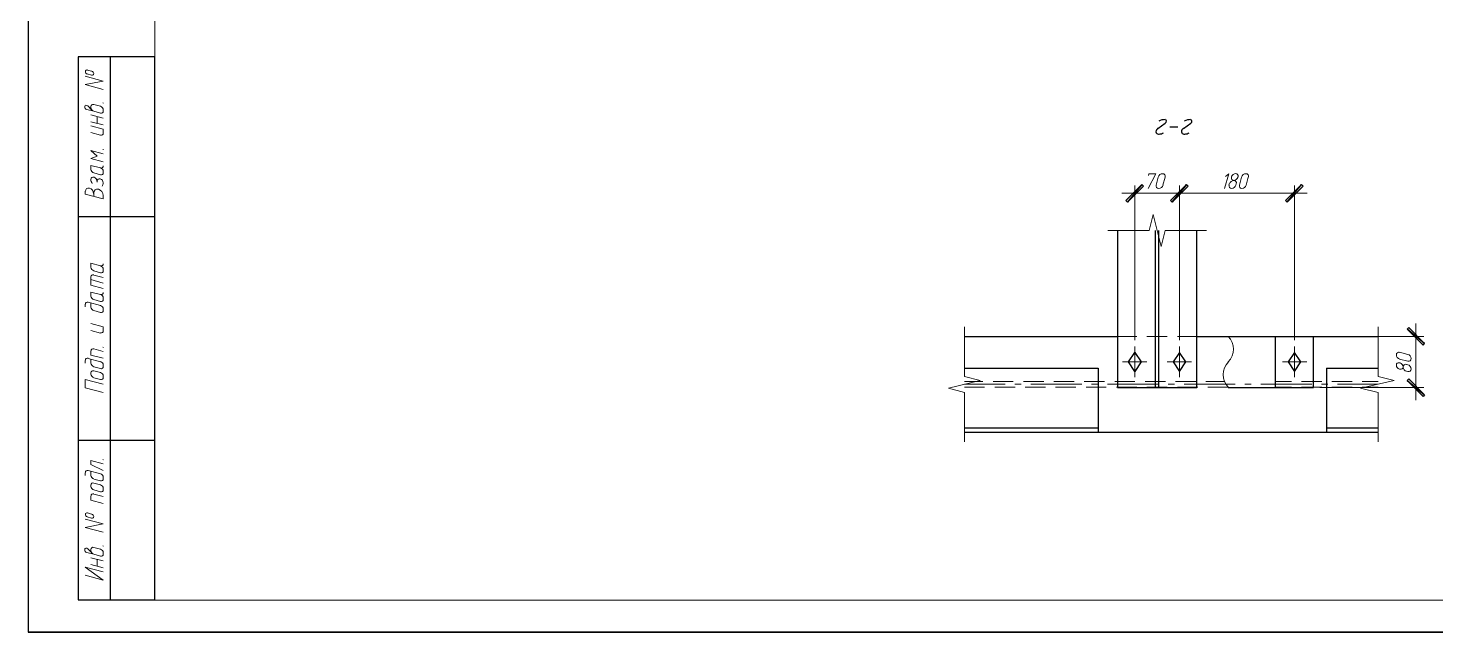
# Model space of a CAD drawing. Header units: millimetres. Extents: x -678 to 5260, y -935 to 3264.
# Drawn here: x -678 to 1525, y -935 to 10 of the extents above; entities that cross this region are included whole.
import ezdxf
from ezdxf.xclip import XClip

# ---------------------------------------------------------------- set-up
doc = ezdxf.new("R2010")
doc.units = ezdxf.units.MM
doc.header["$MEASUREMENT"] = 0
doc.header["$XCLIPFRAME"] = 2
doc.layers.get('0').update_dxf_attribs({"linetype": 'CONTINUOUS'})

# ---------------------------------------------------------------- blocks, each defined once
blk = doc.blocks.new('MF28AFDB0')
at = {"color": 7, "linetype": 'Continuous', "lineweight": -2, "true_color": 0x000007}
blk.add_lwpolyline([(0.93, 0.58), (592.99, 0.58), (592.99, 419.2), (0.93, 419.2)], close=True, dxfattribs=at)

msp = doc.modelspace()

# ---------------------------------------------------------------- hatches: boundary and pattern name
at = {"true_color": 0x000007}
h = msp.add_hatch(color=7, dxfattribs=at)
h.paths.add_polyline_path([(544.7388, 8.48692), (544.34168, 8.48692)])
h.paths.add_polyline_path([(544.7388, 8.48692), (544.34168, 8.48692)])
h = msp.add_hatch(color=7, dxfattribs=at)
h.paths.add_polyline_path([(545.20209, 10.17464), (544.87117, 10.17464)])
h.paths.add_polyline_path([(544.87117, 10.17464), (545.20209, 10.17464)])
h = msp.add_hatch(color=7, dxfattribs=at)
h.paths.add_polyline_path([(545.20209, 10.14155), (544.90426, 10.14155)])
h.paths.add_polyline_path([(544.90426, 10.14155), (545.20209, 10.14155)])
h = msp.add_hatch(color=7, dxfattribs=at)
h.paths.add_polyline_path([(545.20209, 9.9099), (545.20209, 9.87681)])
h.paths.add_polyline_path([(545.20209, 9.9099), (545.20209, 9.87681)])
h.paths.add_polyline_path([(545.20209, 9.87681), (545.20209, 9.9099)])
h = msp.add_hatch(color=7, dxfattribs=at)
h.paths.add_polyline_path([(545.26828, 9.18186), (545.76467, 9.18186)])
h.paths.add_polyline_path([(545.76467, 9.18186), (545.26828, 9.18186)])
h = msp.add_hatch(color=7, dxfattribs=at)
h.paths.add_polyline_path([(545.43374, 8.48692), (546.0956, 8.48692)])
h.paths.add_polyline_path([(546.0956, 8.48692), (545.43374, 8.48692)])
h = msp.add_hatch(color=7, dxfattribs=at)
h.paths.add_polyline_path([(545.76467, 9.31423), (545.53302, 9.31423)])
h.paths.add_polyline_path([(545.53302, 9.31423), (545.76467, 9.31423)])
h = msp.add_hatch(color=7, dxfattribs=at)
h.paths.add_polyline_path([(545.73158, 8.95021), (545.76467, 8.95021)])
h.paths.add_polyline_path([(545.76467, 8.95021), (545.73158, 8.95021)])
h = msp.add_hatch(color=7, dxfattribs=at)
h.paths.add_polyline_path([(546.0956, 8.48692), (546.29415, 8.48692)])
h.paths.add_polyline_path([(546.29415, 8.48692), (546.0956, 8.48692)])
h = msp.add_hatch(color=7, dxfattribs=at)
h.paths.add_polyline_path([(546.26106, 8.22217), (546.29415, 8.22217)])
h.paths.add_polyline_path([(546.29415, 8.22217), (546.26106, 8.22217)])
h = msp.add_hatch(color=7, dxfattribs=at)
h.paths.add_polyline_path([(546.85673, 7.82506), (546.62508, 7.82506)])
h.paths.add_polyline_path([(546.62508, 7.82506), (546.85673, 7.82506)])
h.paths.add_polyline_path([(546.85673, 7.82506), (546.62508, 7.82506)])
h.paths.add_polyline_path([(546.85673, 7.82506), (546.62508, 7.82506)])
h = msp.add_hatch(color=7, dxfattribs=at)
h.paths.add_polyline_path([(546.82364, 7.59341), (546.85673, 7.59341)])
h.paths.add_polyline_path([(546.85673, 7.59341), (546.82364, 7.59341)])
h = msp.add_hatch(color=7, dxfattribs=at)
h.paths.add_polyline_path([(547.38621, 7.59341), (547.18766, 7.59341)])
h.paths.add_polyline_path([(547.18766, 7.59341), (547.38621, 7.59341)])
h = msp.add_hatch(color=7, dxfattribs=at)
h.paths.add_polyline_path([(547.18766, 7.59341), (547.38621, 7.59341)])
h.paths.add_polyline_path([(547.38621, 7.59341), (547.18766, 7.59341)])
h = msp.add_hatch(color=7, dxfattribs=at)
h.paths.add_polyline_path([(547.18766, 7.59341), (547.38621, 7.59341)])
h.paths.add_polyline_path([(547.38621, 7.59341), (547.18766, 7.59341)])
h = msp.add_hatch(color=7, dxfattribs=at)
h.paths.add_polyline_path([(547.94879, 9.4797), (547.71714, 9.4797)])
h.paths.add_polyline_path([(547.71714, 9.4797), (547.94879, 9.4797)])
h = msp.add_hatch(color=7, dxfattribs=at)
h.paths.add_polyline_path([(547.94879, 7.82506), (547.71714, 7.82506)])
h.paths.add_polyline_path([(547.71714, 7.82506), (547.94879, 7.82506)])
h = msp.add_hatch(color=7, dxfattribs=at)
h.paths.add_polyline_path([(547.71714, 7.79197), (548.8092, 7.79197)])
h.paths.add_polyline_path([(548.8092, 7.79197), (547.71714, 7.79197)])
h = msp.add_hatch(color=7, dxfattribs=at)
h.paths.add_polyline_path([(547.75023, 7.59341), (547.71714, 7.59341)])
h.paths.add_polyline_path([(547.75023, 7.59341), (547.71714, 7.59341)])
h = msp.add_hatch(color=7, dxfattribs=at)
h.paths.add_polyline_path([(547.71714, 7.59341), (547.75023, 7.59341)])
h.paths.add_polyline_path([(547.75023, 7.59341), (547.71714, 7.59341)])
h.paths.add_polyline_path([(547.75023, 7.59341), (547.71714, 7.59341)])
h.paths.add_polyline_path([(547.71714, 7.59341), (547.75023, 7.59341)])
h.paths.add_polyline_path([(547.75023, 7.59341), (547.71714, 7.59341)])
h = msp.add_hatch(color=7, dxfattribs=at)
h.paths.add_polyline_path([(548.27971, 8.42073), (548.97466, 8.42073)])
h.paths.add_polyline_path([(548.97466, 8.42073), (548.27971, 8.42073)])
h = msp.add_hatch(color=7, dxfattribs=at)
h.paths.add_polyline_path([(548.97466, 8.42073), (548.27971, 8.42073)])
h.paths.add_polyline_path([(548.97466, 8.42073), (548.27971, 8.42073)])
for points in [[(548.27971, 8.22217), (548.31281, 8.22217)], [(549.37177, 9.87681), (549.37177, 9.9099)]]:
    msp.add_hatch(color=7, dxfattribs=at).paths.add_polyline_path(points)
h = msp.add_hatch(color=7, dxfattribs=at)
h.paths.add_polyline_path([(549.04085, 9.34733), (548.8092, 9.34733)])
h.paths.add_polyline_path([(548.8092, 9.34733), (549.04085, 9.34733)])
h = msp.add_hatch(color=7, dxfattribs=at)
h.paths.add_polyline_path([(549.04085, 9.31423), (548.8092, 9.31423)])
h.paths.add_polyline_path([(548.8092, 9.31423), (549.04085, 9.31423)])
h = msp.add_hatch(color=7, dxfattribs=at)
h.paths.add_polyline_path([(548.8092, 9.31423), (549.04085, 9.31423)])
h.paths.add_polyline_path([(549.04085, 9.31423), (548.8092, 9.31423)])
h = msp.add_hatch(color=7, dxfattribs=at)
h.paths.add_polyline_path([(548.8092, 9.18186), (549.2725, 9.18186)])
h.paths.add_polyline_path([(549.2725, 9.18186), (548.8092, 9.18186)])
h = msp.add_hatch(color=7, dxfattribs=at)
h.paths.add_polyline_path([(548.8092, 9.18186), (549.2725, 9.18186)])
h.paths.add_polyline_path([(549.2725, 9.18186), (548.8092, 9.18186)])
h = msp.add_hatch(color=7, dxfattribs=at)
h.paths.add_polyline_path([(548.84229, 8.95021), (548.8092, 8.95021)])
h.paths.add_polyline_path([(548.84229, 8.95021), (548.8092, 8.95021)])
h = msp.add_hatch(color=7, dxfattribs=at)
h.paths.add_polyline_path([(549.50414, 9.31423), (549.07394, 9.31423)])
h.paths.add_polyline_path([(549.07394, 9.31423), (549.50414, 9.31423)])
h = msp.add_hatch(color=7, dxfattribs=at)
h.paths.add_polyline_path([(549.7027, 10.17464), (549.37177, 10.17464)])
h.paths.add_polyline_path([(549.37177, 10.17464), (549.7027, 10.17464)])
h = msp.add_hatch(color=7, dxfattribs=at)
h.paths.add_polyline_path([(549.66961, 10.14155), (549.37177, 10.14155)])
h.paths.add_polyline_path([(549.37177, 10.14155), (549.66961, 10.14155)])
h = msp.add_hatch(color=7, dxfattribs=at)
h.paths.add_polyline_path([(549.37177, 9.9099), (549.37177, 9.87681)])
h.paths.add_polyline_path([(549.37177, 9.9099), (549.37177, 9.87681)])
h = msp.add_hatch(color=7, dxfattribs=at)
h.paths.add_polyline_path([(549.37177, 9.87681), (549.37177, 9.9099)])
h.paths.add_polyline_path([(549.37177, 9.87681), (549.37177, 9.9099)])
h.paths.add_polyline_path([(549.37177, 9.87681), (549.37177, 9.9099)])
h = msp.add_hatch(color=7, dxfattribs=at)
h.paths.add_polyline_path([(550.26528, 9.97609), (549.96744, 9.97609)])
h.paths.add_polyline_path([(550.26528, 9.97609), (549.96744, 9.97609)])
h = msp.add_hatch(color=7, dxfattribs=at)
h.paths.add_polyline_path([(1067.16657, -237.12002), (1064.67694, -234.46442), (1042.2703, -262.18226)])
h.paths.add_polyline_path([(1064.67694, -234.46442), (1042.2703, -262.18226), (1039.6147, -259.36068)])
h = msp.add_hatch(color=7, dxfattribs=at)
h.paths.add_polyline_path([(1109.6562, -259.36068), (1112.14582, -262.18226), (1134.55246, -234.46442)])
h.paths.add_polyline_path([(1112.14582, -262.18226), (1134.55246, -234.46442), (1137.20806, -237.12002)])
h = msp.add_hatch(color=7, dxfattribs=at)
h.paths.add_polyline_path([(1137.20806, -237.12002), (1134.55246, -234.46442), (1112.14582, -262.18226)])
h.paths.add_polyline_path([(1134.55246, -234.46442), (1112.14582, -262.18226), (1109.6562, -259.36068)])
h = msp.add_hatch(color=7, dxfattribs=at)
h.paths.add_polyline_path([(1289.57321, -259.36068), (1292.22881, -262.18226), (1314.63545, -234.46442)])
h.paths.add_polyline_path([(1292.22881, -262.18226), (1314.63545, -234.46442), (1317.29105, -237.12002)])
h = msp.add_hatch(color=7, dxfattribs=at)
h.paths.add_polyline_path([(1504.67694, -486.08267), (1507.16657, -483.42707), (1479.6147, -461.02043)])
h.paths.add_polyline_path([(1507.16657, -483.42707), (1479.6147, -461.02043), (1482.2703, -458.36483)])
h = msp.add_hatch(color=7, dxfattribs=at)
h.paths.add_polyline_path([(1482.2703, -538.36483), (1479.6147, -541.02043), (1507.16657, -563.42707)])
h.paths.add_polyline_path([(1479.6147, -541.02043), (1507.16657, -563.42707), (1504.67694, -566.08267)])

# ---------------------------------------------------------------- linework, layer by layer
at = {"color": 7, "linetype": 'Continuous', "lineweight": 20, "true_color": 0x000007}
msp.add_lwpolyline([(-479.88737, -884.75487), (5209.40723, -884.75487), (5209.40723, 3214.83019), (-479.88737, 3214.83019)], close=True, dxfattribs=at)
at = {"color": 7, "linetype": 'Continuous', "lineweight": 25, "true_color": 0x000007}
for points in [[(-599.88737, -884.5889), (-479.88737, -884.5889), (-479.88737, -34.79637), (-599.88737, -34.79637)], [(1053.39064, -527.2445), (1043.43213, -512.14077), (1053.39064, -497.36898), (1063.34914, -512.14077)], [(1123.43213, -527.2445), (1133.39064, -512.14077), (1123.43213, -497.36898), (1113.47362, -512.14077)], [(1303.34914, -527.2445), (1313.47362, -512.14077), (1303.34914, -497.36898), (1293.39064, -512.14077)]]:
    msp.add_lwpolyline(points, close=True, dxfattribs=at)
for points in [[(-549.92887, -34.79637), (-549.92887, -884.5889), (-549.92887, -884.5889)], [(1089.73918, -146.82956), (1101.19147, -138.69678), (1101.19147, -138.69678)], [(1108.3284, -144.17396), (1120.9425, -144.17396), (1120.9425, -144.17396)], [(1129.57321, -146.82956), (1141.02549, -138.69678), (1141.02549, -138.69678)], [(1090.40308, -155.46027), (1091.56491, -155.46027), (1091.56491, -155.46027)], [(1130.40308, -155.46027), (1131.73089, -155.46027), (1131.73089, -155.46027)], [(-599.88737, -284.5889), (-479.88737, -284.5889), (-479.88737, -284.5889)], [(1026.33669, -306.49761), (1026.33669, -552.30674), (1150.48607, -552.30674), (1150.48607, -306.49761)], [(1085.92176, -552.30674), (1085.92176, -306.49761), (1085.92176, -306.49761)], [(1090.90101, -552.30674), (1090.90101, -306.49761), (1090.90101, -306.49761)], [(787.00059, -472.30674), (1026.33669, -472.30674), (1026.33669, -472.30674)], [(1150.48607, -472.30674), (1434.46947, -472.30674), (1434.46947, -472.30674)], [(1199.78068, -472.30674), (1333.39064, -472.30674), (1333.39064, -472.30674)], [(1273.47362, -552.30674), (1273.47362, -472.30674), (1273.47362, -472.30674)], [(1333.39064, -552.30674), (1333.39064, -472.30674), (1333.39064, -472.30674)], [(787.00059, -522.09927), (996.46118, -522.09927), (996.46118, -522.09927)], [(996.46118, -522.09927), (996.46118, -622.18226), (996.46118, -622.18226)], [(1353.30765, -522.09927), (1434.46947, -522.09927), (1434.46947, -522.09927)], [(1353.30765, -522.09927), (1353.30765, -622.18226), (1353.30765, -622.18226)], [(1199.78068, -552.30674), (1333.39064, -552.30674), (1333.39064, -552.30674)], [(787.00059, -615.2113), (996.46118, -615.2113), (996.46118, -615.2113)], [(1353.30765, -615.2113), (1434.46947, -615.2113), (1434.46947, -615.2113)], [(-599.88737, -634.79637), (-479.88737, -634.79637), (-479.88737, -634.79637)], [(787.00059, -622.18226), (1434.46947, -622.18226), (1434.46947, -622.18226)]]:
    msp.add_lwpolyline(points, dxfattribs=at)
at = {"color": 7, "linetype": 'Continuous', "lineweight": 18, "true_color": 0x000007}
for points in [[(-561.0492, -85.58475), (-588.93302, -78.11587), (-561.0492, -72.63869), (-588.93302, -65.16981)], [(-586.11144, -61.51836), (-579.14048, -63.51006), (-579.14048, -63.51006)], [(-579.14048, -57.03703), (-585.61351, -55.37728), (-585.61351, -55.37728)], [(-575.82098, -109.31919), (-565.19858, -112.14077), (-565.19858, -112.14077)], [(-560.3853, -106.99554), (-561.38115, -106.82956), (-561.38115, -106.82956)], [(-575.82098, -119.9416), (-586.77534, -117.28599), (-586.77534, -117.28599)], [(-583.95376, -112.47272), (-579.80438, -116.95404), (-579.80438, -116.95404)], [(-580.30231, -114.63039), (-580.30231, -112.47272), (-580.30231, -112.47272)], [(-561.0492, -130.564), (-580.30231, -125.2528), (-580.30231, -125.2528)], [(-565.19858, -122.92915), (-575.82098, -119.9416), (-575.82098, -119.9416)], [(-570.50978, -138.69678), (-570.50978, -127.9084), (-570.50978, -127.9084)], [(-561.0492, -117.61794), (-561.0492, -119.77562), (-561.0492, -119.77562)], [(-561.0492, -141.18641), (-580.30231, -136.20716), (-580.30231, -136.20716)], [(-580.30231, -142.51421), (-561.0492, -147.65944), (-561.0492, -153.96649)], [(-565.19858, -157.12002), (-580.30231, -153.13662), (-580.30231, -153.13662)], [(-561.0492, -198.94574), (-580.30231, -193.96649), (-570.50978, -190.14906), (-580.30231, -181.02043), (-561.0492, -186.33164)], [(-560.3853, -179.85861), (-561.38115, -179.69263), (-561.38115, -179.69263)], [(-580.30231, -211.06193), (-580.30231, -204.5889), (-565.19858, -208.5723)], [(-565.19858, -219.36068), (-575.82098, -216.37313), (-575.82098, -216.37313)], [(-561.0492, -214.04948), (-561.0492, -216.20716), (-561.0492, -216.20716)], [(-570.50978, -229.15321), (-570.50978, -230.64699), (-570.50978, -230.64699)], [(-561.0492, -257.03703), (-588.93302, -249.40218), (-588.93302, -245.08682)], [(-575.82098, -247.41047), (-575.82098, -253.05363), (-575.82098, -253.05363)], [(-561.0492, -251.55985), (-561.0492, -257.03703), (-561.0492, -257.03703)], [(-580.30231, -364.25695), (-580.30231, -357.78392), (-565.19858, -361.76732)], [(-565.19858, -372.5557), (-575.82098, -369.56815), (-575.82098, -369.56815)], [(-561.0492, -367.2445), (-561.0492, -369.40218), (-561.0492, -369.40218)], [(-561.0492, -397.28599), (-580.30231, -392.14077), (-580.30231, -379.19471)], [(-561.0492, -388.65529), (-580.30231, -383.34408), (-580.30231, -383.34408)], [(-575.82098, -376.20716), (-561.0492, -380.02458), (-561.0492, -380.02458)], [(-580.30231, -409.07023), (-580.30231, -402.76317), (-565.19858, -406.74657)], [(-565.19858, -417.70093), (-575.82098, -414.71338), (-575.82098, -414.71338)], [(-561.0492, -412.38973), (-561.0492, -414.38143), (-561.0492, -414.38143)], [(-588.93302, -421.85031), (-588.93302, -426.16566), (-588.93302, -426.16566)], [(-565.19858, -424.00799), (-584.61766, -418.86276), (-584.61766, -418.86276)], [(-580.30231, -426.33164), (-580.30231, -420.02458), (-580.30231, -420.02458)], [(-565.19858, -434.63039), (-575.82098, -431.80881), (-575.82098, -431.80881)], [(-561.0492, -431.47686), (-561.0492, -429.31919), (-561.0492, -429.31919)], [(-580.30231, -452.05778), (-561.0492, -457.36898), (-561.0492, -463.67603)], [(-565.19858, -466.99554), (-580.30231, -462.84616), (-580.30231, -462.84616)], [(-565.19858, -511.80881), (-584.61766, -506.66359), (-584.61766, -506.66359)], [(-561.0492, -506.49761), (-580.30231, -501.35238), (-580.30231, -494.87935)], [(-561.0492, -495.8752), (-575.82098, -491.72583), (-575.82098, -491.72583)], [(-560.3853, -489.40218), (-561.38115, -489.2362), (-561.38115, -489.2362)], [(-588.93302, -509.81711), (-588.93302, -514.13247), (-588.93302, -514.13247)], [(-580.30231, -514.29844), (-580.30231, -507.65944), (-580.30231, -507.65944)], [(-565.19858, -522.5972), (-575.82098, -519.60964), (-575.82098, -519.60964)], [(-575.82098, -525.9167), (-565.19858, -528.90425), (-565.19858, -528.90425)], [(-561.0492, -519.44367), (-561.0492, -517.28599), (-561.0492, -517.28599)], [(-561.0492, -547.16151), (-588.93302, -539.85861), (-588.93302, -552.47272), (-561.0492, -560.10757)], [(-580.30231, -531.2279), (-580.30231, -529.2362), (-580.30231, -529.2362)], [(-565.19858, -539.52666), (-575.82098, -536.87106), (-575.82098, -536.87106)], [(-561.0492, -534.5474), (-561.0492, -536.53911), (-561.0492, -536.53911)], [(-565.19858, -687.41047), (-584.61766, -682.26525), (-584.61766, -682.26525)], [(-561.0492, -682.09927), (-580.30231, -672.80467), (-580.30231, -666.33164), (-561.0492, -671.47686)], [(-560.3853, -665.16981), (-561.38115, -664.83786), (-561.38115, -664.83786)], [(-588.93302, -685.58475), (-588.93302, -689.73413), (-588.93302, -689.73413)], [(-580.30231, -690.06608), (-580.30231, -683.42707), (-580.30231, -683.42707)], [(-580.30231, -706.99554), (-580.30231, -704.83786), (-580.30231, -704.83786)], [(-565.19858, -698.19886), (-575.82098, -695.37728), (-575.82098, -695.37728)], [(-575.82098, -701.68433), (-565.19858, -704.67189), (-565.19858, -704.67189)], [(-561.0492, -695.04533), (-561.0492, -692.88765), (-561.0492, -692.88765)], [(-561.0492, -733.71753), (-580.30231, -728.40633), (-580.30231, -722.09927)], [(-565.19858, -715.29429), (-575.82098, -712.47272), (-575.82098, -712.47272)], [(-561.0492, -722.92915), (-575.82098, -718.94574), (-575.82098, -718.94574)], [(-561.0492, -710.14906), (-561.0492, -712.30674), (-561.0492, -712.30674)], [(-579.14048, -750.14906), (-585.61351, -748.48931), (-585.61351, -748.48931)], [(-561.0492, -778.53081), (-588.93302, -771.06193), (-561.0492, -765.75072), (-588.93302, -758.44782)], [(-586.11144, -754.79637), (-579.14048, -756.62209), (-579.14048, -756.62209)], [(-575.82098, -813.2196), (-586.77534, -810.23205), (-586.77534, -810.23205)], [(-583.95376, -805.75072), (-579.80438, -810.06608), (-579.80438, -810.06608)], [(-580.30231, -807.74242), (-580.30231, -805.58475), (-580.30231, -805.58475)], [(-575.82098, -802.43122), (-565.19858, -805.41877), (-565.19858, -805.41877)], [(-565.19858, -816.04118), (-575.82098, -813.2196), (-575.82098, -813.2196)], [(-560.3853, -800.27355), (-561.38115, -799.77562), (-561.38115, -799.77562)], [(-561.0492, -810.89595), (-561.0492, -813.05363), (-561.0492, -813.05363)], [(-588.93302, -846.08267), (-561.0492, -853.55155), (-588.93302, -833.46857), (-561.0492, -840.77147)], [(-561.0492, -823.67603), (-580.30231, -818.53081), (-580.30231, -818.53081)], [(-561.0492, -834.46442), (-580.30231, -829.15321), (-580.30231, -829.15321)], [(-570.50978, -831.64284), (-570.50978, -821.02043), (-570.50978, -821.02043)]]:
    msp.add_lwpolyline(points, dxfattribs=at)
at = {"color": 7, "linetype": 'Continuous', "lineweight": 9, "true_color": 0x000007}
for points in [[(1074.80142, -220.19056), (1075.46533, -217.53496), (1086.25371, -217.53496), (1074.63545, -240.93745)], [(1195.6313, -222.01628), (1200.61055, -217.53496), (1194.13752, -240.93745)], [(1053.39064, -478.11587), (1053.39064, -235.79222), (1053.39064, -235.79222)], [(1090.07113, -223.01213), (1086.75163, -235.29429), (1086.75163, -235.29429)], [(1097.54001, -235.29429), (1101.02549, -223.01213), (1101.02549, -223.01213)], [(1123.43213, -478.11587), (1123.43213, -235.79222), (1123.43213, -235.79222)], [(1123.43213, -478.11587), (1123.43213, -235.79222), (1123.43213, -235.79222)], [(1201.44043, -233.63454), (1200.9425, -235.29429), (1200.9425, -235.29429)], [(1205.09188, -222.34823), (1204.75993, -223.51006), (1204.75993, -223.51006)], [(1211.89686, -235.29429), (1212.22881, -233.63454), (1212.22881, -233.63454)], [(1214.55246, -223.51006), (1214.88441, -222.34823), (1214.88441, -222.34823)], [(1220.52757, -223.01213), (1217.20806, -235.29429), (1217.20806, -235.29429)], [(1227.83047, -235.29429), (1231.14997, -223.01213), (1231.14997, -223.01213)], [(1303.34914, -478.11587), (1303.34914, -235.79222), (1303.34914, -235.79222)], [(1033.47362, -248.24035), (1143.51512, -248.24035), (1143.51512, -248.24035)], [(1103.51512, -248.24035), (1323.43213, -248.24035), (1323.43213, -248.24035)], [(1011.56491, -306.49761), (1026.33669, -306.49761), (1075.96325, -306.49761), (1082.2703, -281.60135), (1094.71844, -331.55985), (1101.02549, -306.49761), (1150.48607, -306.49761), (1165.58981, -306.49761)], [(787.00059, -457.20301), (787.00059, -472.30674), (787.00059, -534.71338), (811.73089, -541.02043), (761.93835, -553.30259), (787.00059, -559.77562), (787.00059, -622.18226), (787.00059, -637.28599)], [(1434.46947, -637.28599), (1434.46947, -622.18226), (1434.46947, -559.77562), (1406.58566, -553.30259), (1459.53172, -541.02043), (1434.46947, -534.71338), (1434.46947, -472.30674), (1434.46947, -457.20301)], [(1493.39064, -572.22375), (1493.39064, -452.22375), (1493.39064, -452.22375)], [(1056.71014, -472.30674), (1026.33669, -472.30674), (1026.33669, -472.30674)], [(1104.34499, -472.30674), (1072.47777, -472.30674), (1072.47777, -472.30674)], [(1150.48607, -472.30674), (1120.2786, -472.30674), (1120.2786, -472.30674)], [(1343.34914, -472.30674), (1505.83877, -472.30674), (1505.83877, -472.30674)], [(1053.39064, -536.20716), (1053.39064, -488.24035), (1053.39064, -488.24035)], [(1123.43213, -536.20716), (1123.43213, -488.24035), (1123.43213, -488.24035)], [(1303.34914, -536.20716), (1303.34914, -488.24035), (1303.34914, -488.24035)], [(1480.61055, -500.52251), (1467.99645, -497.03703), (1467.99645, -497.03703)], [(1034.46947, -512.14077), (1072.47777, -512.14077), (1072.47777, -512.14077)], [(1142.35329, -512.14077), (1104.34499, -512.14077), (1104.34499, -512.14077)], [(1322.60225, -512.14077), (1284.42798, -512.14077), (1284.42798, -512.14077)], [(1468.49437, -513.80052), (1467.6645, -513.46857), (1467.6645, -513.46857)], [(1467.6645, -523.42707), (1468.49437, -523.59305), (1468.49437, -523.59305)], [(1467.99645, -507.99139), (1480.61055, -511.14491), (1480.61055, -511.14491)], [(1480.61055, -516.62209), (1478.9508, -515.95819), (1478.9508, -515.95819)], [(1478.9508, -526.74657), (1480.61055, -527.2445), (1480.61055, -527.2445)], [(787.00059, -542.68018), (815.71429, -542.68018), (815.71429, -542.68018)], [(787.00059, -547.16151), (850.73503, -547.16151), (850.73503, -547.16151)], [(831.6479, -542.68018), (863.18317, -542.68018), (863.18317, -542.68018)], [(865.83877, -547.16151), (875.79728, -547.16151), (875.79728, -547.16151)], [(879.11678, -542.68018), (910.984, -542.68018), (910.984, -542.68018)], [(890.56906, -547.16151), (970.73503, -547.16151), (970.73503, -547.16151)], [(926.75163, -542.68018), (958.61885, -542.68018), (958.61885, -542.68018)], [(974.38649, -542.68018), (1006.25371, -542.68018), (1006.25371, -542.68018)], [(985.83877, -547.16151), (995.79728, -547.16151), (995.79728, -547.16151)], [(1010.73503, -547.16151), (1090.73503, -547.16151), (1090.73503, -547.16151)], [(1022.18732, -542.68018), (1053.72259, -542.68018), (1053.72259, -542.68018)], [(1069.6562, -542.68018), (1101.35744, -542.68018), (1101.35744, -542.68018)], [(1105.67279, -547.16151), (1115.6313, -547.16151), (1115.6313, -547.16151)], [(1117.29105, -542.68018), (1148.9923, -542.68018), (1148.9923, -542.68018)], [(1130.73503, -547.16151), (1210.73503, -547.16151), (1210.73503, -547.16151)], [(1164.92591, -542.68018), (1193.80557, -542.68018), (1193.80557, -542.68018)], [(1225.67279, -547.16151), (1235.6313, -547.16151), (1235.6313, -547.16151)], [(1250.73503, -547.16151), (1330.56906, -547.16151), (1330.56906, -547.16151)], [(1273.47362, -542.68018), (1298.53586, -542.68018), (1298.53586, -542.68018)], [(1314.3035, -542.68018), (1346.17072, -542.68018), (1346.17072, -542.68018)], [(1345.67279, -547.16151), (1355.6313, -547.16151), (1355.6313, -547.16151)], [(1361.77238, -542.68018), (1393.6396, -542.68018), (1393.6396, -542.68018)], [(1370.73503, -547.16151), (1434.46947, -547.16151), (1434.46947, -547.16151)], [(1409.57321, -542.68018), (1434.46947, -542.68018), (1434.46947, -542.68018)], [(787.00059, -551.64284), (818.36989, -551.64284), (818.36989, -551.64284)], [(834.3035, -551.64284), (866.17072, -551.64284), (866.17072, -551.64284)], [(881.93835, -551.64284), (913.80557, -551.64284), (913.80557, -551.64284)], [(929.57321, -551.64284), (961.44043, -551.64284), (961.44043, -551.64284)], [(977.37404, -551.64284), (1008.90931, -551.64284), (1008.90931, -551.64284)], [(1024.84292, -551.64284), (1056.54416, -551.64284), (1056.54416, -551.64284)], [(1072.47777, -551.64284), (1104.17902, -551.64284), (1104.17902, -551.64284)], [(1120.11263, -551.64284), (1151.97985, -551.64284), (1151.97985, -551.64284)], [(1167.58151, -551.64284), (1199.28275, -551.64284), (1199.28275, -551.64284)], [(1273.47362, -551.64284), (1298.53586, -551.64284), (1298.53586, -551.64284)], [(1314.3035, -551.64284), (1346.17072, -551.64284), (1346.17072, -551.64284)], [(1343.34914, -552.30674), (1505.83877, -552.30674), (1505.83877, -552.30674)], [(1361.77238, -551.64284), (1393.6396, -551.64284), (1393.6396, -551.64284)], [(1409.57321, -551.64284), (1434.46947, -551.64284), (1434.46947, -551.64284)]]:
    msp.add_lwpolyline(points, dxfattribs=at)
at = {"color": 7, "linetype": 'Continuous', "lineweight": -2, "true_color": 0x000007}
for points in [[(1064.67694, -234.46442), (1042.2703, -262.18226), (1039.6147, -259.36068)], [(1067.16657, -237.12002), (1064.67694, -234.46442), (1042.2703, -262.18226)], [(1109.6562, -259.36068), (1112.14582, -262.18226), (1134.55246, -234.46442)], [(1134.55246, -234.46442), (1112.14582, -262.18226), (1109.6562, -259.36068)], [(1112.14582, -262.18226), (1134.55246, -234.46442), (1137.20806, -237.12002)], [(1137.20806, -237.12002), (1134.55246, -234.46442), (1112.14582, -262.18226)], [(1289.57321, -259.36068), (1292.22881, -262.18226), (1314.63545, -234.46442)], [(1292.22881, -262.18226), (1314.63545, -234.46442), (1317.29105, -237.12002)], [(1507.16657, -483.42707), (1479.6147, -461.02043), (1482.2703, -458.36483)], [(1504.67694, -486.08267), (1507.16657, -483.42707), (1479.6147, -461.02043)], [(1482.2703, -538.36483), (1479.6147, -541.02043), (1507.16657, -563.42707)], [(1479.6147, -541.02043), (1507.16657, -563.42707), (1504.67694, -566.08267)]]:
    msp.add_lwpolyline(points, close=True, dxfattribs=at)
at = {"color": 7, "linetype": 'Continuous', "lineweight": 18, "true_color": 0x000007}
for points in [[(-585.61351, -55.2113), (-587.27326, -54.71338), (-588.76704, -55.8752), (-588.76704, -57.70093), (-588.76704, -57.70093), (-588.76704, -59.36068), (-587.43924, -61.35238), (-585.61351, -61.68433)], [(-578.97451, -63.51006), (-577.14878, -63.84201), (-575.65501, -62.84616), (-575.65501, -61.02043), (-575.65501, -61.02043), (-575.65501, -59.19471), (-577.14878, -57.36898), (-578.97451, -56.87106)], [(-586.60936, -110.64699), (-588.43509, -110.14906), (-589.92887, -111.31089), (-589.92887, -113.13662), (-589.92887, -113.13662), (-589.92887, -114.79637), (-588.43509, -116.78807), (-586.60936, -117.12002)], [(-575.98696, -248.40633), (-575.98696, -244.92085), (-578.80853, -241.2694), (-582.29401, -240.27355), (-582.29401, -240.27355), (-585.94546, -239.27769), (-588.76704, -241.43537), (-588.76704, -244.92085)], [(-570.67575, -229.15321), (-570.67575, -226.49761), (-572.83343, -223.84201), (-575.32306, -223.01213), (-575.32306, -223.01213), (-577.97866, -222.34823), (-580.13633, -223.84201), (-580.13633, -226.49761)], [(-560.88322, -251.55985), (-560.88322, -247.41047), (-564.3687, -243.09512), (-568.3521, -241.9333), (-568.3521, -241.9333), (-572.50148, -240.93745), (-575.82098, -243.2611), (-575.82098, -247.41047)], [(-560.88322, -231.64284), (-560.88322, -228.98724), (-563.0409, -226.33164), (-565.53053, -225.66774), (-565.53053, -225.66774), (-568.18613, -224.83786), (-570.3438, -226.49761), (-570.3438, -229.15321)], [(-575.65501, -491.72583), (-576.81683, -491.39388), (-577.97866, -491.55985), (-578.80853, -492.22375), (-578.80853, -492.22375), (-579.47243, -492.72168), (-579.97036, -493.71753), (-579.97036, -494.87935)], [(-575.65501, -718.77977), (-576.81683, -718.44782), (-577.97866, -718.61379), (-578.80853, -719.27769), (-578.80853, -719.27769), (-579.47243, -719.77562), (-579.97036, -720.77147), (-579.97036, -721.9333)], [(-585.61351, -748.15736), (-587.27326, -747.82541), (-588.76704, -748.82126), (-588.76704, -750.64699), (-588.76704, -750.64699), (-588.76704, -752.47272), (-587.43924, -754.29844), (-585.61351, -754.79637)], [(-578.97451, -756.62209), (-577.14878, -757.12002), (-575.65501, -756.12417), (-575.65501, -754.29844), (-575.65501, -754.29844), (-575.65501, -752.47272), (-577.14878, -750.64699), (-578.97451, -750.14906)], [(-586.60936, -803.59305), (-588.43509, -803.2611), (-589.92887, -804.25695), (-589.92887, -806.08267), (-589.92887, -806.08267), (-589.92887, -807.9084), (-588.43509, -809.73413), (-586.60936, -810.23205)]]:
    msp.add_open_spline(points, degree=3, knots=[0, 0, 0, 0, 0.125, 0.125, 0.125, 0.125001, 1, 1, 1, 1], dxfattribs=at)
for points in [[(-575.82098, -109.15321), (-578.31061, -108.48931), (-580.13633, -109.98309), (-580.13633, -112.30674)], [(-583.95376, -112.30674), (-584.78364, -111.64284), (-585.61351, -110.97894), (-586.60936, -110.64699)], [(-580.13633, -114.46442), (-580.13633, -116.78807), (-578.14463, -119.27769), (-575.65501, -119.9416)], [(-560.88322, -117.61794), (-560.88322, -115.29429), (-562.87492, -112.80467), (-565.19858, -112.14077)], [(-565.0326, -122.92915), (-562.70895, -123.59305), (-560.88322, -122.26525), (-560.88322, -119.77562)], [(-565.0326, -157.12002), (-562.70895, -157.78392), (-560.88322, -156.45612), (-560.88322, -153.96649)], [(-580.13633, -210.89595), (-580.13633, -213.2196), (-578.14463, -215.70923), (-575.65501, -216.37313)], [(-560.88322, -213.8835), (-560.88322, -211.55985), (-562.87492, -209.07023), (-565.19858, -208.40633)], [(-565.0326, -208.5723), (-562.70895, -209.2362), (-560.88322, -207.74242), (-560.88322, -205.41877)], [(-565.0326, -219.36068), (-562.70895, -220.02458), (-560.88322, -218.69678), (-560.88322, -216.20716)], [(-580.13633, -226.49761), (-580.30231, -228.65529), (-579.47243, -230.97894), (-577.97866, -232.97064)], [(-562.54297, -237.12002), (-561.38115, -235.62624), (-560.88322, -233.80052), (-560.88322, -231.64284)], [(-580.13633, -364.09097), (-580.13633, -366.41462), (-578.14463, -368.90425), (-575.65501, -369.56815)], [(-560.88322, -367.2445), (-560.88322, -364.92085), (-562.87492, -362.43122), (-565.19858, -361.76732)], [(-565.0326, -361.76732), (-562.70895, -362.43122), (-560.88322, -360.93745), (-560.88322, -358.61379)], [(-565.0326, -372.5557), (-562.70895, -373.2196), (-560.88322, -371.8918), (-560.88322, -369.40218)], [(-575.82098, -376.04118), (-578.31061, -375.37728), (-580.13633, -376.70508), (-580.13633, -379.19471)], [(-584.61766, -418.69678), (-586.94131, -418.03288), (-588.93302, -419.52666), (-588.76704, -421.85031)], [(-580.13633, -409.07023), (-580.13633, -411.39388), (-578.14463, -413.8835), (-575.65501, -414.5474)], [(-560.88322, -412.22375), (-560.88322, -409.73413), (-562.87492, -407.2445), (-565.19858, -406.5806)], [(-565.0326, -406.74657), (-562.70895, -407.41047), (-560.88322, -406.08267), (-560.88322, -403.59305)], [(-565.0326, -417.36898), (-562.70895, -418.03288), (-560.88322, -416.70508), (-560.88322, -414.21545)], [(-580.13633, -426.33164), (-580.13633, -428.65529), (-578.14463, -431.14491), (-575.65501, -431.80881)], [(-560.88322, -429.31919), (-560.88322, -426.99554), (-562.87492, -424.50591), (-565.19858, -423.84201)], [(-565.0326, -434.63039), (-562.70895, -435.29429), (-560.88322, -433.80052), (-560.88322, -431.47686)], [(-565.0326, -466.66359), (-562.70895, -467.32749), (-560.88322, -465.99969), (-560.88322, -463.51006)], [(-584.61766, -506.49761), (-586.94131, -505.83371), (-588.93302, -507.16151), (-588.76704, -509.65114)], [(-580.13633, -513.96649), (-580.13633, -516.45612), (-578.14463, -518.94574), (-575.65501, -519.60964)], [(-575.82098, -526.08267), (-578.31061, -525.41877), (-580.13633, -526.74657), (-580.13633, -529.07023)], [(-560.88322, -517.12002), (-560.88322, -514.79637), (-562.87492, -512.30674), (-565.19858, -511.64284)], [(-565.0326, -522.5972), (-562.70895, -523.2611), (-560.88322, -521.76732), (-560.88322, -519.44367)], [(-580.13633, -531.2279), (-580.13633, -533.55155), (-578.14463, -536.04118), (-575.65501, -536.70508)], [(-560.88322, -534.38143), (-560.88322, -531.8918), (-562.87492, -529.40218), (-565.19858, -528.73828)], [(-565.0326, -539.52666), (-562.70895, -540.19056), (-560.88322, -538.86276), (-560.88322, -536.37313)], [(-584.61766, -682.09927), (-586.94131, -681.43537), (-588.93302, -682.92915), (-588.76704, -685.2528)], [(-580.13633, -689.73413), (-580.13633, -692.05778), (-578.14463, -694.5474), (-575.65501, -695.2113)], [(-575.82098, -701.68433), (-578.31061, -701.02043), (-580.13633, -702.34823), (-580.13633, -704.83786)], [(-560.88322, -692.72168), (-560.88322, -690.39803), (-562.87492, -687.9084), (-565.19858, -687.2445)], [(-560.88322, -709.98309), (-560.88322, -707.65944), (-562.87492, -705.16981), (-565.19858, -704.50591)], [(-565.0326, -698.19886), (-562.70895, -698.86276), (-560.88322, -697.53496), (-560.88322, -695.2113)], [(-580.13633, -706.99554), (-580.13633, -709.31919), (-578.14463, -711.80881), (-575.65501, -712.47272)], [(-565.0326, -715.29429), (-562.70895, -715.95819), (-560.88322, -714.46442), (-560.88322, -712.14077)], [(-583.95376, -805.58475), (-584.78364, -804.75487), (-585.61351, -804.09097), (-586.60936, -803.75902)], [(-575.82098, -802.43122), (-578.31061, -801.76732), (-580.13633, -803.09512), (-580.13633, -805.58475)], [(-580.13633, -807.57645), (-580.13633, -810.06608), (-578.14463, -812.5557), (-575.65501, -813.2196)], [(-560.88322, -810.72998), (-560.88322, -808.24035), (-562.87492, -805.9167), (-565.19858, -805.2528)], [(-565.0326, -815.8752), (-562.70895, -816.53911), (-560.88322, -815.2113), (-560.88322, -812.88765)]]:
    msp.add_open_spline(points, degree=3, dxfattribs=at)
at = {"color": 7, "linetype": 'Continuous', "lineweight": 25, "true_color": 0x000007}
for points in [[(1089.73918, -146.49761), (1087.74748, -147.82541), (1086.41968, -150.14906), (1086.58566, -152.14077), (1086.58566, -152.14077), (1086.75163, -154.13247), (1088.41138, -155.46027), (1090.56906, -155.46027)], [(1101.19147, -138.36483), (1102.51927, -137.53496), (1103.18317, -136.20716), (1103.18317, -135.04533), (1103.18317, -135.04533), (1103.01719, -133.8835), (1102.18732, -133.05363), (1100.85952, -133.05363)], [(1129.57321, -146.49761), (1127.58151, -147.82541), (1126.41968, -150.14906), (1126.58566, -152.14077), (1126.58566, -152.14077), (1126.75163, -154.13247), (1128.41138, -155.46027), (1130.40308, -155.46027)], [(1141.19147, -138.36483), (1142.35329, -137.53496), (1143.18317, -136.20716), (1143.01719, -135.04533), (1143.01719, -135.04533), (1143.01719, -133.8835), (1142.18732, -133.05363), (1140.85952, -133.05363)]]:
    msp.add_open_spline(points, degree=3, knots=[0, 0, 0, 0, 0.125, 0.125, 0.125, 0.125001, 1, 1, 1, 1], dxfattribs=at)
for points in [[(1101.02549, -132.88765), (1097.70599, -132.88765), (1094.22051, -133.71753), (1091.06698, -135.37728)], [(1091.73089, -155.46027), (1094.05454, -155.46027), (1096.37819, -154.79637), (1098.53586, -153.63454)], [(1140.85952, -132.88765), (1137.70599, -132.88765), (1134.22051, -133.71753), (1130.90101, -135.37728)], [(1131.89686, -155.46027), (1134.05454, -155.46027), (1136.37819, -154.79637), (1138.70184, -153.63454)]]:
    msp.add_open_spline(points, degree=3, dxfattribs=at)
at = {"color": 7, "linetype": 'Continuous', "lineweight": 9, "true_color": 0x000007}
for points in [[(1096.87611, -217.53496), (1093.88856, -217.53496), (1090.90101, -219.85861), (1090.23711, -222.84616)], [(1100.85952, -223.01213), (1101.68939, -220.02458), (1099.86367, -217.53496), (1096.87611, -217.53496)], [(1227.33254, -217.53496), (1224.34499, -217.53496), (1221.35744, -219.85861), (1220.69354, -222.84616)], [(1231.31595, -223.01213), (1232.14582, -220.02458), (1230.3201, -217.53496), (1227.33254, -217.53496)], [(1086.91761, -235.12832), (1086.25371, -238.11587), (1088.07943, -240.6055), (1091.06698, -240.6055)], [(1091.06698, -240.6055), (1093.88856, -240.6055), (1097.04209, -238.28184), (1097.70599, -235.29429)], [(1217.20806, -235.12832), (1216.54416, -238.11587), (1218.20391, -240.6055), (1221.19147, -240.6055)], [(1221.19147, -240.6055), (1224.17902, -240.6055), (1227.16657, -238.28184), (1227.99645, -235.29429)], [(1199.78068, -512.14077), (1210.40308, -500.85446), (1210.40308, -483.2611), (1199.78068, -472.14077)], [(1462.85122, -501.18641), (1462.68524, -504.17396), (1465.17487, -507.16151), (1468.16242, -507.82541)], [(1468.3284, -497.20301), (1465.34084, -496.37313), (1462.85122, -498.19886), (1462.85122, -501.18641)], [(1486.08773, -506.99554), (1486.08773, -504.00799), (1483.76408, -501.02043), (1480.77653, -500.35653)], [(1199.94665, -511.97479), (1189.15827, -523.2611), (1189.15827, -540.85446), (1199.94665, -551.97479)], [(1480.61055, -510.97894), (1483.59811, -511.80881), (1486.08773, -509.98309), (1486.08773, -506.99554)]]:
    msp.add_open_spline(points, degree=3, dxfattribs=at)
for points in [[(1215.05039, -222.34823), (1215.71429, -219.52666), (1214.05454, -217.36898), (1211.39893, -217.36898), (1211.39893, -217.36898), (1208.57736, -217.36898), (1205.75578, -219.52666), (1205.09188, -222.18226)], [(1201.10848, -235.12832), (1200.2786, -238.11587), (1202.10433, -240.6055), (1205.09188, -240.6055), (1205.09188, -240.6055), (1208.07943, -240.6055), (1211.06698, -238.28184), (1211.73089, -235.29429)], [(1212.39479, -233.63454), (1213.22466, -230.64699), (1211.39893, -228.15736), (1208.41138, -228.15736), (1208.41138, -228.15736), (1205.42383, -228.15736), (1202.43628, -230.48101), (1201.77238, -233.46857)], [(1204.92591, -223.34408), (1204.09603, -225.99969), (1205.75578, -228.32334), (1208.57736, -228.32334), (1208.57736, -228.32334), (1211.23296, -228.32334), (1214.05454, -226.16566), (1214.71844, -223.34408)], [(1467.83047, -513.46857), (1465.00889, -512.80467), (1462.85122, -514.46442), (1462.85122, -517.12002), (1462.85122, -517.12002), (1462.85122, -519.9416), (1465.00889, -522.5972), (1467.6645, -523.42707)], [(1468.49437, -523.59305), (1471.31595, -524.25695), (1473.47362, -522.76317), (1473.47362, -519.9416), (1473.47362, -519.9416), (1473.6396, -517.28599), (1471.31595, -514.46442), (1468.66035, -513.63454)], [(1479.11678, -515.95819), (1476.12923, -515.29429), (1473.6396, -517.12002), (1473.6396, -520.10757), (1473.6396, -520.10757), (1473.6396, -523.09512), (1475.96325, -526.08267), (1478.9508, -526.74657)], [(1480.61055, -527.2445), (1483.59811, -527.9084), (1486.08773, -526.08267), (1486.08773, -523.2611), (1486.08773, -523.2611), (1486.08773, -520.27355), (1483.76408, -517.28599), (1480.77653, -516.45612)]]:
    msp.add_open_spline(points, degree=3, knots=[0, 0, 0, 0, 0.125, 0.125, 0.125, 0.125001, 1, 1, 1, 1], dxfattribs=at)

# ---------------------------------------------------------------- block references
at = {"color": 7, "true_color": 0xffffff}
ref = msp.add_blockref('MF28AFDB0', (-689.016, -940.3429), dxfattribs=dict(at, xscale=10.03092197091524, yscale=10.03092197091524, zscale=10.03092197091524))
XClip(ref).set_block_clipping_path([(1.0589661319, 0.5446702317), (593.0210338681, 419.1010338681)])

doc.saveas('drawing.dxf')
